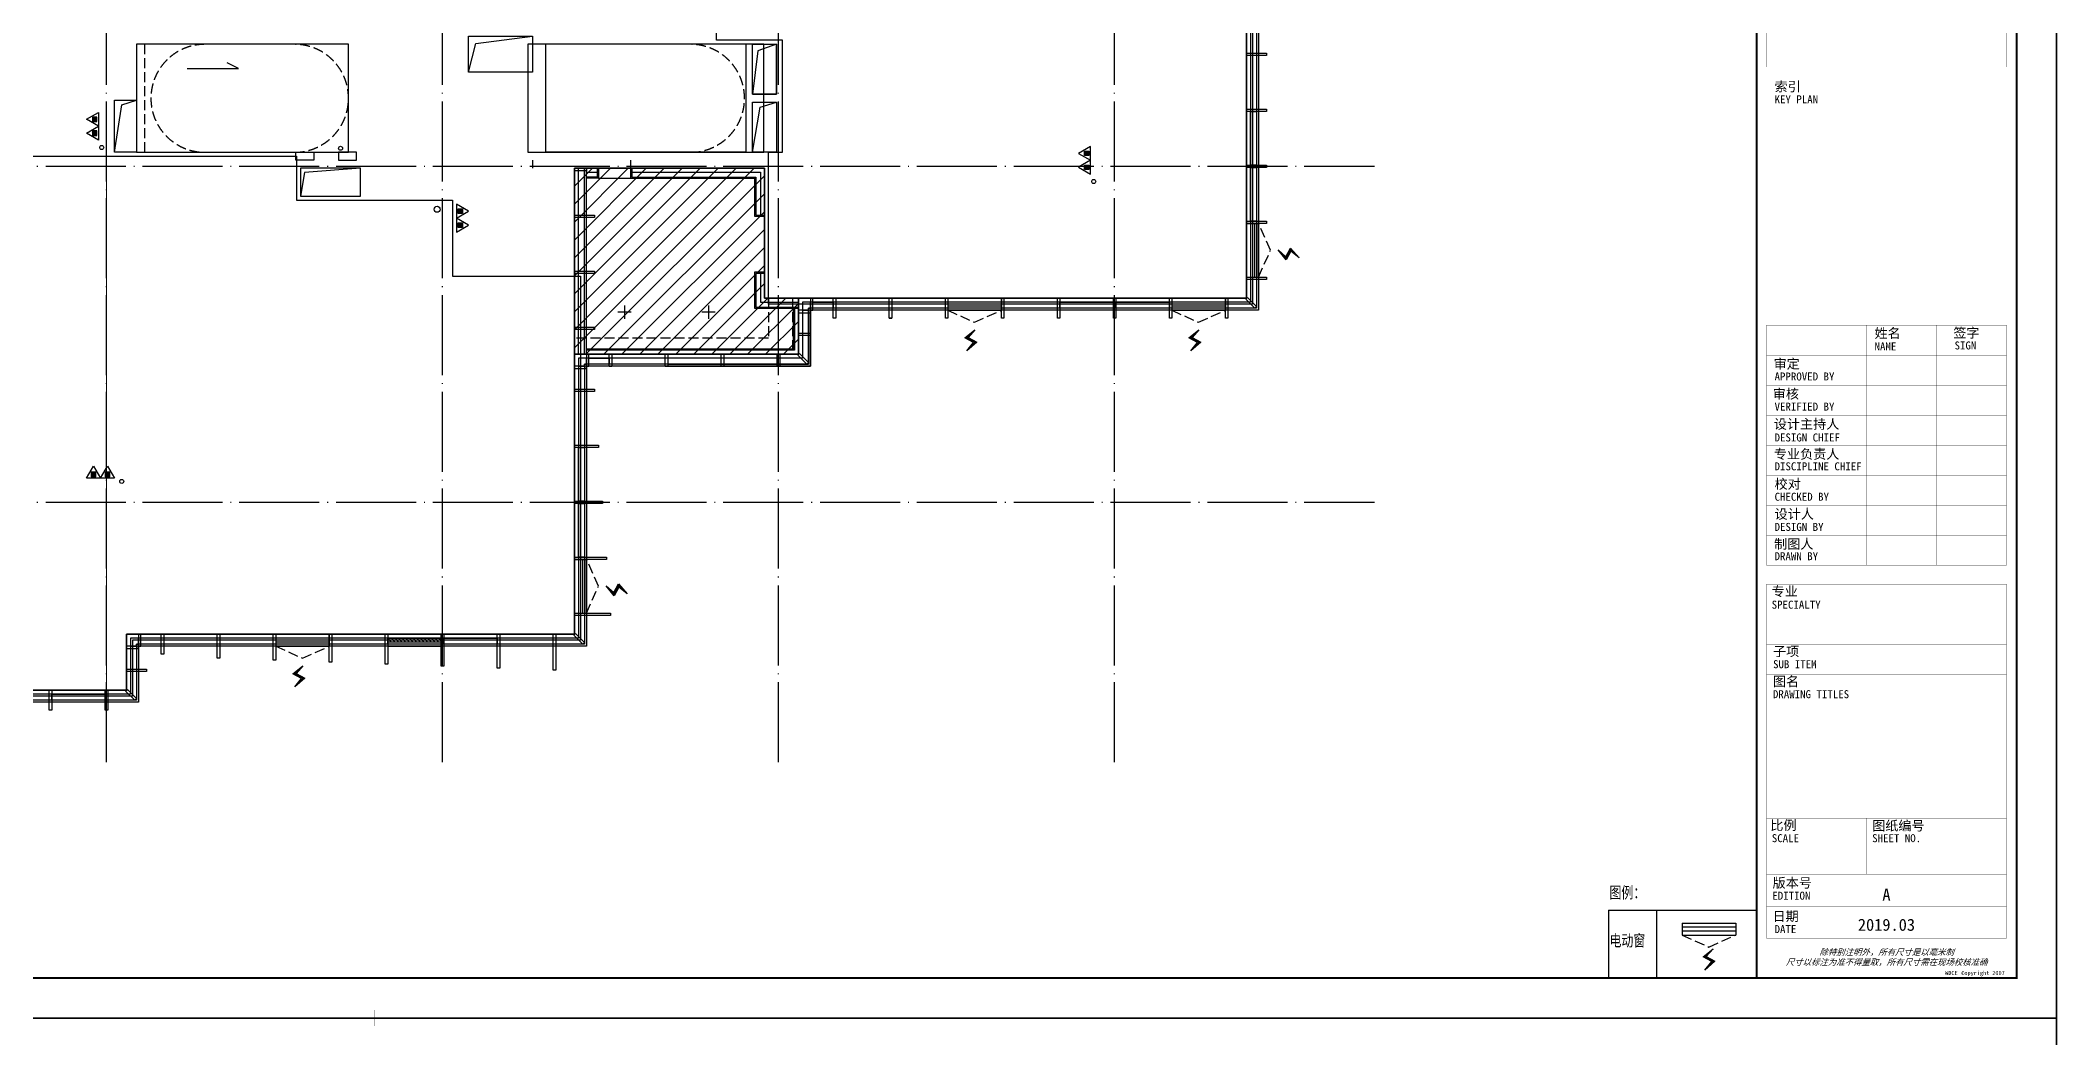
# Model space of a CAD drawing. Extents: x -292644 to 263613, y -713695 to 491457.
# Drawn here: x 15146 to 65553, y 164811 to 189750 of the extents above; entities that cross this region are included whole.
import ezdxf
from ezdxf.enums import TextEntityAlignment as Align
from ezdxf.xclip import XClip

# ---------------------------------------------------------------- set-up
doc = ezdxf.new("R2010")
doc.units = 0
doc.header["$LTSCALE"] = 1000
doc.header["$MEASUREMENT"] = 0
for name, pattern in [('10#楼幕墙$0$DASH', [0.35, 0.25, -0.1]), ('104-10 轴网$0$DOTE', [2.42, 2, -0.2, 0.02, -0.2]), ('X-104 8#10#平面_t3$0$109-34 轴网$0$L1$0$$AUDIT_BAD_LTYPE1', [0]), ('X-104 8#10#平面_t3$0$DASH', [0.35, 0.25, -0.1]), ('三跑梯-偶数F$0$DASH', [0.35, 0.25, -0.1]), ('梯段11、12$0$DASH', [0.35, 0.25, -0.1])]:
    doc.linetypes.add(name, pattern=pattern)
doc.layers.get('0').update_dxf_attribs({"linetype": 'CONTINUOUS'})
doc.layers.get('Defpoints').update_dxf_attribs({"linetype": 'CONTINUOUS'})
for name, color, linetype, plot in [('10#楼幕墙$0$04-不打印_辅助线', 165, 'CONTINUOUS', False), ('X-104 8#10#平面_t3$0$04-不打印_辅助线', 165, 'CONTINUOUS', False), ('三跑梯-偶数F$0$04-不打印_辅助线', 165, 'CONTINUOUS', False)]:
    doc.layers.add(name, color=color, linetype=linetype, plot=plot)
for name, color, linetype in [('10#楼幕墙$0$04-电动窗', 1, 'CONTINUOUS'), ('10#楼幕墙$0$A-C_玻璃幕墙', 140, 'CONTINUOUS'), ('10#楼幕墙$0$A-SUR_看线', 231, 'CONTINUOUS'), ('10#楼幕墙$0$A-TECH_结构', 21, 'CONTINUOUS'), ('104-10 轴网$0$A_AXIS-轴线', 36, '104-10 轴网$0$DOTE'), ('X-104 8#10#平面_t3$0$03-表格_185', 185, 'CONTINUOUS'), ('X-104 8#10#平面_t3$0$04-电动窗', 1, 'CONTINUOUS'), ('X-104 8#10#平面_t3$0$A-C_玻璃幕墙', 140, 'CONTINUOUS'), ('X-104 8#10#平面_t3$0$A-C_门', 150, 'CONTINUOUS'), ('X-104 8#10#平面_t3$0$A-E_栏杆', 232, 'CONTINUOUS'), ('X-104 8#10#平面_t3$0$A-E_楼梯', 171, 'CONTINUOUS'), ('X-104 8#10#平面_t3$0$A-O_分水线', 127, 'CONTINUOUS'), ('X-104 8#10#平面_t3$0$A-SUR_保温', 222, 'CONTINUOUS'), ('X-104 8#10#平面_t3$0$A-SUR_看线', 231, 'CONTINUOUS'), ('X-104 8#10#平面_t3$0$A-SUR_面层', 191, 'CONTINUOUS'), ('X-104 8#10#平面_t3$0$A-TECH_结构', 21, 'CONTINUOUS'), ('X-104 8#10#平面_t3$0$A_STR-砌块墙', 121, 'CONTINUOUS'), ('X-104 8#10#平面_t3$0$D_铝板', 181, 'CONTINUOUS'), ('X-104 8#10#平面_t3$0$EH_石材', 116, 'CONTINUOUS'), ('X-104 8#10#平面_t3$0$水-消火栓', 41, 'CONTINUOUS'), ('梯段11、12$0$A-E_楼梯', 171, 'CONTINUOUS')]:
    doc.layers.add(name, color=color, linetype=linetype)
doc.layers.add('X-104 8#10#平面_t3$0$000套内', color=226, linetype='CONTINUOUS', lineweight=30, plot=False)
doc.layers.get('X-104 8#10#平面_t3$0$A-O_分水线').off()
doc.styles.add('X-104 8#10#平面_t3$0$Standard', font='STXIHEI.TTF', dxfattribs={"width": 0.75})
doc.styles.add('图签信息$0$华文细黑', font='STXIHEI.TTF', dxfattribs={"height": 10})

# ---------------------------------------------------------------- blocks, each defined once
blk = doc.blocks.new('图框-A1')
for points, const_width in [([(0, 0), (841, 0), (841, 594), (0, 594)], 0.05), ([(766, 584), (25, 584), (25, 10), (766, 10)], 0.5)]:
    blk.add_lwpolyline(points, close=True, dxfattribs=dict(const_width=const_width))
at = {"const_width": 0.05}
for points in [[(420.5, 594), (420.5, 592)], [(420.5, 0), (420.5, 2)]]:
    blk.add_lwpolyline(points, dxfattribs=at)
blk = doc.blocks.new('104-8910 结构')
at = {"layer": 'Defpoints'}
blk.add_lwpolyline([(-19000, -118200), (61000, -118200), (61000, 41800), (-19000, 41800)], close=True, dxfattribs=at)
blk = doc.blocks.new('图签信息$0$WDCE Copyright200X')
at = {"const_width": 0.016}
blk.add_lwpolyline([(-10.6, 1.26, 1), (-11.4, 1.26, 1)], format="xyb", close=True, dxfattribs=at)
at = {"style": '图签信息$0$华文细黑'}
for s, p in [('WDCE ', (-11.46, 0.5)), ('     Copyright ', (-3.51, 0.5))]:
    blk.add_text(s, height=1, dxfattribs=at).set_placement(p, align=Align.BOTTOM_RIGHT)
blk.add_text('c', height=0.6, dxfattribs=at).set_placement((-11.04, 1.35), align=Align.MIDDLE_CENTER)
blk.add_attdef('200X', text='', height=1, dxfattribs=at).set_placement((-0.45, 0.5), align=Align.BOTTOM_RIGHT)
blk = doc.blocks.new('图签信息')
at = {"const_width": 0.5}
blk.add_lwpolyline([(-65, 0), (0, 0), (0, 500.5), (-65, 500.5)], close=True, dxfattribs=at)
at = {"const_width": 0.05}
for points in [[(-62.5, 404.92), (-62.5, 227.83)], [(-62.5, 227.83), (-2.5, 227.83), (-2.5, 404.92)], [(-62.5, 227.83), (-2.5, 227.83)], [(-62.5, 217.74), (-2.5, 217.74)], [(-62.5, 103.26), (-2.5, 103.26), (-2.5, 163.26), (-62.5, 163.26), (-62.5, 103.26)], [(-37.5, 163.26), (-37.5, 103.26)], [(-20, 163.26), (-20, 103.26)], [(-62.5, 155.76), (-2.5, 155.76)], [(-62.5, 148.26), (-2.5, 148.26)], [(-62.5, 140.76), (-2.5, 140.76)], [(-62.5, 133.26), (-2.5, 133.26)], [(-62.5, 125.76), (-2.5, 125.76)], [(-62.5, 118.26), (-2.5, 118.26)], [(-62.5, 110.76), (-2.5, 110.76)], [(-62.5, 98.5), (-2.5, 98.5), (-2.5, 10), (-62.5, 10), (-62.5, 98.5)], [(-62.5, 83.5), (-2.5, 83.5)], [(-62.5, 76), (-2.5, 76)], [(-62.5, 40), (-2.5, 40)], [(-37.5, 40), (-37.5, 26)], [(-62.5, 26), (-2.5, 26)], [(-62.5, 18), (-2.5, 18)]]:
    blk.add_lwpolyline(points, dxfattribs=at)
blk.add_blockref('图签信息$0$WDCE Copyright200X', (-2.5, 0)).add_auto_attribs({'200X': '2007'})
at = {"style": '图签信息$0$华文细黑'}
for s, height, p in [('索引', 2.4, (-60.5, 224.14)), ('KEY PLAN', 2, (-60.5, 220.74)), ('姓名', 2.4, (-35.5, 162.47)), ('签字', 2.4, (-15.81, 162.57)), ('NAME', 2, (-35.5, 158.96)), ('SIGN', 2, (-15.5, 159.2)), ('审定', 2.4, (-60.73, 154.81)), ('APPROVED BY', 2, (-60.5, 151.44)), ('审核', 2.4, (-60.95, 147.29)), ('VERIFIED BY', 2, (-60.5, 143.91)), ('设计主持人', 2.4, (-60.68, 139.76)), ('DESIGN CHIEF', 2, (-60.5, 136.19)), ('专业负责人', 2.4, (-60.67, 132.26)), ('DISCIPLINE CHIEF', 2, (-60.5, 128.98)), ('校对', 2.4, (-60.5, 124.76)), ('CHECKED BY', 2, (-60.5, 121.37)), ('设计人', 2.4, (-60.5, 117.26)), ('DESIGN BY', 2, (-60.5, 113.83)), ('制图人', 2.4, (-60.61, 109.76)), ('DRAWN BY', 2, (-60.5, 106.5)), ('专业', 2.4, (-61.23, 97.93)), ('SPECIALTY', 2, (-61.23, 94.38)), ('子项', 2.4, (-60.88, 82.92)), ('SUB ITEM', 2, (-60.88, 79.5)), ('图名', 2.4, (-60.91, 75.41)), ('DRAWING TITLES', 2, (-60.91, 72)), ('比例', 2.4, (-61.56, 39.42)), ('SCALE', 2, (-61.19, 36)), ('SHEET NO.', 2, (-36.1, 36)), ('图纸编号', 2.4, (-36.1, 39.32)), ('版本号', 2.4, (-61, 25.03)), ('EDITION', 2, (-61.06, 21.61)), ('日期', 2.4, (-61, 16.68)), ('DATE', 2, (-60.5, 13.26))]:
    blk.add_text(s, height=height, dxfattribs=at).set_placement(p, align=Align.TOP_LEFT)
at = {"color": 4, "style": '图签信息$0$华文细黑'}
for s, p in [('A', (-32.53, 19.4)), ('2019.03', (-32.53, 11.84))]:
    blk.add_text(s, height=3, dxfattribs=at).set_placement(p, align=Align.CENTER)
at = {"style": '图签信息$0$华文细黑', "oblique": 20}
for s, p in [('除特别注明外，所有尺寸是以毫米制', (-32.5, 6.5)), ('尺寸以标注为准不得量取，所有尺寸需在现场校核准确', (-32.5, 4))]:
    blk.add_text(s, height=1.5, dxfattribs=at).set_placement(p, align=Align.MIDDLE_CENTER)
blk = doc.blocks.new('图签-A1')
at = {"color": 2}
blk.add_blockref('图签信息', (0, 0), dxfattribs=at)
blk = doc.blocks.new('104-10 轴网')
at = {"layer": '104-10 轴网$0$A_AXIS-轴线', "linetype": '104-10 轴网$0$DOTE'}
for p, q in [((16800, -6500), (16800, 40100)), ((25200, -6500), (25200, 40100)), ((33600, -6500), (33600, 40100)), ((42000, -6500), (42000, 40100)), ((-6500, 8400), (48500, 8400)), ((-6500, 0), (48500, 0))]:
    blk.add_line(p, q, dxfattribs=at)
at = {"layer": 'Defpoints'}
blk.add_lwpolyline([(-16050, 45500), (58050, 45500), (58050, -11900), (-16050, -11900)], close=True, dxfattribs=at)
blk = doc.blocks.new('三跑梯-偶数F')
at = {"color": 8, "linetype": '三跑梯-偶数F$0$DASH'}
for centre, start, end in [((1350, 3950), 0, 180), ((1350, 1710), 180, 0)]:
    blk.add_arc(centre, 1350, start, end, dxfattribs=at)
at = {"layer": '三跑梯-偶数F$0$04-不打印_辅助线', "linetype": '三跑梯-偶数F$0$DASH'}
blk.add_line((0, 200), (2700, 200), dxfattribs=at)
at = {"layer": '三跑梯-偶数F$0$04-不打印_辅助线'}
blk.add_lwpolyline([(2700, 5300), (0, 5300), (0, 0), (2700, 0)], close=True, dxfattribs=at)
blk.add_lwpolyline([(605, 1265), (605, 2550), (459, 2270)], dxfattribs=at)
blk = doc.blocks.new('X-104 8#10#平面_t3$0$uyrii7ur')
at = {"layer": 'X-104 8#10#平面_t3$0$A-TECH_结构', "linetype": 'X-104 8#10#平面_t3$0$109-34 轴网$0$L1$0$$AUDIT_BAD_LTYPE1'}
for points in [[(25250, 20800), (25850, 20800), (25850, 19100), (25250, 19100)], [(30800, 19100), (31950, 19100), (31950, 20800), (30800, 20800)], [(31250, 18400), (31950, 18400), (31950, 18900), (31250, 18900)], [(27450, 10750), (25850, 10750), (25850, 11650), (27450, 11650)], [(33550, 10200), (32950, 10200), (32950, 11450), (33550, 11450)], [(33550, 8750), (32950, 8750), (32950, 10000), (33550, 10000)], [(21650, 7650), (23150, 7650), (23150, 8350), (21650, 8350)]]:
    blk.add_lwpolyline(points, close=True, dxfattribs=at)
for points in [[(25850, 20800), (25335, 20603), (25250, 19100)], [(25850, 10750), (26037, 11474), (27450, 11650)], [(33550, 10200), (33550, 11450), (33079, 11291), (32950, 10200), (33550, 10200)], [(23150, 8350), (21746, 8244), (21650, 7650)]]:
    blk.add_lwpolyline(points, dxfattribs=at)
at = {"layer": 'X-104 8#10#平面_t3$0$A-TECH_结构'}
for points in [[(30800, 19100), (30995, 20538), (31950, 20800)], [(31950, 18900), (31381, 18817), (31250, 18400)]]:
    blk.add_lwpolyline(points, dxfattribs=at)
for points in [[(17550, 10050), (17550, 8750), (17000, 8750), (17181, 9940)], [(17550, 8750), (17000, 8750), (17000, 10050), (17550, 10050)], [(33550, 10000), (33550, 8750), (32950, 8750), (33138, 9881)]]:
    blk.add_lwpolyline(points, close=True, dxfattribs=at)
blk = doc.blocks.new('X-104 8#10#平面_t3$0$rhyseuyi')
at = {"layer": 'X-104 8#10#平面_t3$0$04-不打印_辅助线', "linetype": 'X-104 8#10#平面_t3$0$109-34 轴网$0$L1$0$$AUDIT_BAD_LTYPE1'}
h = blk.add_hatch(dxfattribs=at)
h.set_pattern_fill('ANSI31', color=256, scale=200)
h.set_pattern_definition([(45, (0, -3e-11), (-224.5064, 224.5064), [])])
h.paths.add_polyline_path([(34100, 181900), (34100, 183300), (33250, 183300), (33250, 186550), (28500, 186550), (28500, 181900)])
blk.add_lwpolyline([(34100, 181900), (34100, 183300), (33250, 183300), (33250, 186550), (28500, 186550), (28500, 181900), (34100, 181900)], dxfattribs=at)
at = {"layer": 'X-104 8#10#平面_t3$0$A-TECH_结构', "linetype": 'X-104 8#10#平面_t3$0$109-34 轴网$0$L1$0$$AUDIT_BAD_LTYPE1'}
blk.add_lwpolyline([(14900, 195500), (-500, 195500), (-500, 173500), (17300, 173500), (17300, 174900), (28500, 174900), (28500, 181600), (28500, 181600), (28500, 186550), (33250, 186550), (33250, 183500), (33250, 183500), (33250, 183300), (45300, 183300), (45300, 201100), (43900, 201100), (43900, 212300), (21900, 212300), (21900, 199700), (14900, 199700)], close=True, dxfattribs=at)
blk.add_lwpolyline([(28500, 181900), (34100, 181900), (34100, 183300)], dxfattribs=at)
blk = doc.blocks.new('10#楼幕墙$0$ii')
blk.add_lwpolyline([(-1340, 0), (0, 0), (0, -150), (-1340, -150)], close=True)
blk = doc.blocks.new('10#楼幕墙$0$$TCHSYS$WIN2D')
for p, q in [((-0.5, 0.5), (0.5, 0.5)), ((-0.5, 0.5), (-0.5, -0.5)), ((0.5, 0.5), (0.5, -0.5)), ((0.5, 0.167), (-0.5, 0.167)), ((0.5, -0.167), (-0.5, -0.167)), ((-0.5, -0.5), (0.5, -0.5))]:
    blk.add_line(p, q)
blk = doc.blocks.new('10#楼幕墙$0$开启扇')
at = {"layer": '10#楼幕墙$0$04-电动窗'}
h = blk.add_hatch(color=1, dxfattribs=at)
h.dxf.hatch_style = 1
h.paths.add_polyline_path([(681, 540), (510, 729), (726, 846), (478, 1066), (647, 856), (430, 739)])
at = {"linetype": '10#楼幕墙$0$DASH'}
blk.add_lwpolyline([(0, 50), (670, 350), (1340, 50)], dxfattribs=at)
at = {"layer": '10#楼幕墙$0$04-电动窗', "color": 1}
blk.add_lwpolyline([(681, 540), (510, 729), (726, 846), (478, 1066), (647, 856), (430, 739), (681, 540)], close=True, dxfattribs=at)
at = {"xscale": -1340, "yscale": 300, "zscale": 1340, "rotation": 180}
blk.add_blockref('10#楼幕墙$0$$TCHSYS$WIN2D', (670, -100), dxfattribs=at)
blk = doc.blocks.new('10#楼幕墙$0$$WINLIB2D$00000039')
at = {"color": 0}
for points in [[(-0.5, 0.5), (-0.5, -0.5)], [(0.5, 0.5), (-0.5, 0.5)], [(0.5, -0.5), (0.5, 0.5)], [(-0.5, 0.167), (0.5, 0.167)], [(-0.452, -0.167), (-0.5, 0.084)], [(-0.384, -0.167), (-0.448, 0.167)], [(-0.316, -0.167), (-0.38, 0.167)], [(-0.248, -0.167), (-0.312, 0.167)], [(-0.18, -0.167), (-0.244, 0.167)], [(-0.112, -0.167), (-0.176, 0.167)], [(-0.044, -0.167), (-0.108, 0.167)], [(0.024, -0.167), (-0.04, 0.167)], [(0.092, -0.167), (0.028, 0.167)], [(0.16, -0.167), (0.096, 0.167)], [(0.228, -0.167), (0.164, 0.167)], [(0.296, -0.167), (0.232, 0.167)], [(0.364, -0.167), (0.3, 0.167)], [(0.432, -0.167), (0.368, 0.167)], [(0.5, -0.167), (0.436, 0.167)], [(-0.5, -0.167), (0.5, -0.167)], [(0.5, -0.5), (-0.5, -0.5)]]:
    blk.add_lwpolyline(points, dxfattribs=at)
blk = doc.blocks.new('10#楼幕墙$0$A$C13E80662')
for points in [[(150, 150), (150, 200), (0, 200), (0, 0), (150, 0)], [(150, 0), (200, 0), (200, 150), (150, 150)]]:
    blk.add_lwpolyline(points)
blk = doc.blocks.new('*U3405')
blk.add_lwpolyline([(510, 0), (0, 0), (0, 150), (510, 150)], close=True)
blk = doc.blocks.new('10#楼幕墙')
at = {"layer": '10#楼幕墙$0$04-不打印_辅助线'}
for points in [[(-18550, 165300), (65550, 165300), (65550, 224700), (-18550, 224700)], [(-18550, 105900), (65550, 105900), (65550, 165300), (-18550, 165300)]]:
    blk.add_lwpolyline(points, close=True, dxfattribs=at)
at = {"layer": '10#楼幕墙$0$A-C_玻璃幕墙'}
for p, q in [((28500, 181900), (28500, 186550)), ((28600, 181900), (28600, 186550)), ((28750, 181900), (28750, 186550)), ((28800, 181900), (28800, 186550))]:
    blk.add_line(p, q, dxfattribs=at)
for points in [[(34400, 183000), (34400, 181600), (28800, 181600), (28800, 174600), (17600, 174600), (17600, 173200), (-800, 173200), (-800, 195800), (14600, 195800), (14600, 200000), (21600, 200000), (21600, 212600), (44200, 212600), (44200, 201400), (45600, 201400), (45600, 183000)], [(34350, 183050), (34350, 181650), (28750, 181650), (28750, 174650), (17550, 174650), (17550, 173250), (-750, 173250), (-750, 195750), (14650, 195750), (14650, 199950), (21650, 199950), (21650, 212550), (44150, 212550), (44150, 201350), (45550, 201350), (45550, 183050)], [(34200, 183200), (34200, 181800), (28600, 181800), (28600, 174800), (17400, 174800), (17400, 173400), (-600, 173400), (-600, 195600), (14800, 195600), (14800, 199800), (21800, 199800), (21800, 212400), (44000, 212400), (44000, 201200), (45400, 201200), (45400, 183200)], [(45800, 189430), (45800, 189370), (45300, 189370), (45300, 189430)], [(45800, 188030), (45800, 187970), (45300, 187970), (45300, 188030)], [(28500, 186550), (28800, 186550), (28800, 186490), (28500, 186490)], [(45800, 186630), (45800, 186570), (45300, 186570), (45300, 186630)], [(29000, 185380), (29000, 185320), (28500, 185320), (28500, 185380)], [(45800, 185230), (45800, 185170), (45300, 185170), (45300, 185230)], [(29000, 183980), (29000, 183920), (28500, 183920), (28500, 183980)], [(45800, 183830), (45800, 183770), (45300, 183770), (45300, 183830)], [(45800, 183830), (45800, 183770), (45300, 183770), (45300, 183830)], [(34400, 182940), (34400, 183000), (34100, 183000), (34100, 182940)], [(34400, 183000), (34460, 183000), (34460, 183300), (34400, 183300)], [(34970, 183300), (35030, 183300), (35030, 182800), (34970, 182800)], [(36370, 183300), (36430, 183300), (36430, 182800), (36370, 182800)], [(37770, 183300), (37830, 183300), (37830, 182800), (37770, 182800)], [(39170, 183300), (39230, 183300), (39230, 182800), (39170, 182800)], [(40570, 183300), (40630, 183300), (40630, 182800), (40570, 182800)], [(41970, 183300), (42030, 183300), (42030, 182800), (41970, 182800)], [(43370, 183300), (43430, 183300), (43430, 182800), (43370, 182800)], [(44770, 183300), (44830, 183300), (44830, 182800), (44770, 182800)], [(45279, 183279), (45321, 183321), (45550, 183092), (45508, 183050)], [(29000, 182580), (29000, 182520), (28500, 182520), (28500, 182580)], [(34400, 182430), (34400, 182370), (34100, 182370), (34100, 182430)], [(28800, 181540), (28800, 181600), (28500, 181600), (28500, 181540)], [(28800, 181600), (28860, 181600), (28860, 181900), (28800, 181900)], [(29430, 181600), (29370, 181600), (29370, 181900), (29430, 181900)], [(30830, 181600), (30770, 181600), (30770, 181900), (30830, 181900)], [(32230, 181600), (32170, 181600), (32170, 181900), (32230, 181900)], [(33630, 181600), (33570, 181600), (33570, 181900), (33630, 181900)], [(34079, 181879), (34121, 181921), (34350, 181692), (34308, 181650)], [(29000, 181030), (29000, 180970), (28500, 180970), (28500, 181030)], [(29100, 179630), (29100, 179570), (28500, 179570), (28500, 179630)], [(29200, 178230), (29200, 178170), (28500, 178170), (28500, 178230)], [(29300, 176830), (29300, 176770), (28500, 176770), (28500, 176830)], [(29400, 175430), (29400, 175370), (28500, 175370), (28500, 175430)], [(28479, 174879), (28521, 174921), (28750, 174692), (28708, 174650)], [(17600, 174540), (17600, 174600), (17300, 174600), (17300, 174540)], [(17600, 174600), (17660, 174600), (17660, 174900), (17600, 174900)], [(18230, 174400), (18170, 174400), (18170, 174900), (18230, 174900)], [(19630, 174300), (19570, 174300), (19570, 174900), (19630, 174900)], [(21030, 174250), (20970, 174250), (20970, 174900), (21030, 174900)], [(22430, 174200), (22370, 174200), (22370, 174900), (22430, 174900)], [(23830, 174150), (23770, 174150), (23770, 174900), (23830, 174900)], [(25230, 174100), (25170, 174100), (25170, 174900), (25230, 174900)], [(26630, 174050), (26570, 174050), (26570, 174900), (26630, 174900)], [(28030, 174000), (27970, 174000), (27970, 174900), (28030, 174900)], [(17800, 174030), (17800, 173970), (17300, 173970), (17300, 174030)], [(15430, 173000), (15370, 173000), (15370, 173500), (15430, 173500)], [(16830, 173000), (16770, 173000), (16770, 173500), (16830, 173500)], [(17279, 173479), (17321, 173521), (17550, 173292), (17508, 173250)]]:
    blk.add_lwpolyline(points, close=True, dxfattribs=at)
at = {"layer": '10#楼幕墙$0$A-SUR_看线'}
for p, q in [((36370, 182800), (36430, 182800)), ((29370, 181600), (29430, 181600)), ((30770, 181600), (30830, 181600))]:
    blk.add_line(p, q, dxfattribs=at)
at = {"layer": '10#楼幕墙$0$A-TECH_结构'}
blk.add_lwpolyline([(34100, 183300), (34100, 181900), (28500, 181900), (28500, 174900), (17300, 174900), (17300, 173500), (-500, 173500), (-500, 195500), (14900, 195500), (14900, 199700), (21900, 199700), (21900, 212300), (43900, 212300), (43900, 201100), (45300, 201100), (45300, 183300)], close=True, dxfattribs=at)
at = {"layer": '10#楼幕墙$0$A-C_玻璃幕墙'}
for name, p, rotation in [('10#楼幕墙$0$ii', (45550, 186630), 270), ('10#楼幕墙$0$ii', (45550, 185230), 270), ('10#楼幕墙$0$A$C13E80662', (34200, 183200), 270), ('*U3405', (34970, 183200), 180), ('10#楼幕墙$0$ii', (40630, 183050), 180), ('10#楼幕墙$0$ii', (42030, 183050), 180), ('10#楼幕墙$0$A$C13E80662', (28600, 181800), 270), ('*U3405', (29370, 181800), 180), ('10#楼幕墙$0$ii', (28750, 178230), 270), ('10#楼幕墙$0$ii', (28750, 176830), 270), ('10#楼幕墙$0$A$C13E80662', (17400, 174800), 270), ('10#楼幕墙$0$ii', (23830, 174650), 180), ('10#楼幕墙$0$ii', (25230, 174650), 180), ('10#楼幕墙$0$ii', (15430, 173250), 180)]:
    blk.add_blockref(name, p, dxfattribs=dict(at, rotation=rotation))
at = {"layer": '10#楼幕墙$0$A-C_玻璃幕墙', "xscale": -1}
for p, rotation in [((45550, 183830), 270), ((37830, 183050), 180), ((43430, 183050), 180), ((28750, 175430), 270), ((21030, 174650), 180)]:
    blk.add_blockref('10#楼幕墙$0$开启扇', p, dxfattribs=dict(at, rotation=rotation))
at = {"layer": 'Defpoints', "color": 2, "xscale": 1340, "yscale": 300, "zscale": -1340, "rotation": 180}
blk.add_blockref('10#楼幕墙$0$$WINLIB2D$00000039', (24500, 174750), dxfattribs=at)
blk = doc.blocks.new('梯段11、12')
at = {"color": 171}
for p, q in [((93799, -18770), (93799, -18770)), ((93699, -26380), (93799, -26380)), ((93799, -26380), (93799, -27207)), ((93859, -26380), (95099, -26380)), ((93859, -26660), (95099, -26660)), ((95099, -26380), (95099, -27958)), ((93799, -27207), (94385, -27545)), ((93859, -26940), (95099, -26940)), ((93799, -27322), (94358, -27645)), ((93859, -27220), (95099, -27220)), ((94307, -27500), (95099, -27500)), ((94385, -27545), (94339, -27717)), ((94339, -27717), (94545, -27545)), ((94545, -27545), (94496, -27725)), ((94523, -27625), (95099, -27958)), ((94496, -27725), (95099, -28073)), ((94792, -27780), (95099, -27780)), ((95099, -28073), (95099, -28620)), ((93859, -28640), (95099, -28640))]:
    blk.add_line(p, q, dxfattribs=at)
at = {"color": 8, "linetype": '梯段11、12$0$DASH'}
for centre, start, end in [((93749, 51360), 180, 0), ((93749, 43620), 0, 180), ((93749, 41360), 180, 0), ((93749, 33620), 0, 180), ((103749, 33620), 0, 180), ((93749, 31380), 180, 0), ((93749, 23620), 0, 180), ((93749, 21380), 180, 0), ((93749, 13620), 0, 180), ((93749, 11380), 180, 0), ((93749, 3620), 0, 180), ((93749, 1360), 180, 0), ((93749, -6380), 0, 180), ((93749, -8620), 180, 0), ((93749, -16380), 0, 180), ((93749, -18620), 180, 0), ((93749, -26380), 0, 180), ((93749, -28640), 180, 0), ((42332, -46250), 0, 180), ((93749, -46560), 0, 180), ((42332, -48770), 180, 0), ((93749, -48640), 180, 0)]:
    blk.add_arc(centre, 1350, start, end, dxfattribs=at)
at = {"layer": 'Defpoints'}
for points in [[(88899, 56850), (98899, 56850), (98899, 46850), (88899, 46850)], [(95100, 55450), (92400, 55450), (92400, 49550), (95100, 49550)], [(92399, 50000), (92399, 55000), (95099, 55000), (95099, 50000)], [(88899, 46850), (98899, 46850), (98899, 36850), (88899, 36850)], [(95099, 45450), (92399, 45450), (92399, 39550), (95099, 39550)], [(92399, 40000), (92399, 45000), (95099, 45000), (95099, 40000)], [(88899, 36850), (98899, 36850), (98899, 26850), (88899, 26850)], [(98899, 36850), (108899, 36850), (108899, 26850), (98899, 26850)], [(95099, 35450), (92399, 35450), (92399, 29550), (95099, 29550)], [(105099, 35450), (102399, 35450), (102399, 29550), (105099, 29550)], [(92399, 30000), (92399, 35000), (95099, 35000), (95099, 30000)], [(102399, 30000), (102399, 35000), (105099, 35000), (105099, 30000)], [(88899, 26850), (98899, 26850), (98899, 16850), (88899, 16850)], [(95099, 25450), (92399, 25450), (92399, 19550), (95099, 19550)], [(92399, 20000), (92399, 25000), (95099, 25000), (95099, 20000)], [(88899, 16850), (98899, 16850), (98899, 6850), (88899, 6850)], [(95099, 15450), (92399, 15450), (92399, 9550), (95099, 9550)], [(92399, 10000), (92399, 15000), (95099, 15000), (95099, 10000)], [(88899, 6850), (98899, 6850), (98899, -3150), (88899, -3150)], [(95099, 5450), (92399, 5450), (92399, -450), (95099, -450)], [(92399, 0), (92399, 5000), (95099, 5000), (95099, 0)], [(88899, -3150), (98899, -3150), (98899, -13150), (88899, -13150)], [(95099, -4550), (92399, -4550), (92399, -10450), (95099, -10450)], [(92399, -10000), (92399, -5000), (95099, -5000), (95099, -10000)], [(88899, -13150), (98899, -13150), (98899, -23150), (88899, -23150)], [(95099, -14550), (92399, -14550), (92399, -20450), (95099, -20450)], [(92399, -20000), (92399, -15000), (95099, -15000), (95099, -20000)], [(88899, -23150), (98899, -23150), (98899, -33150), (88899, -33150)], [(95099, -24550), (92399, -24550), (92399, -30450), (95099, -30450)], [(92399, -30000), (92399, -25000), (95099, -25000), (95099, -30000)], [(37482, -43150), (47482, -43150), (47482, -53150), (37482, -53150)], [(88899, -43150), (98899, -43150), (98899, -53150), (88899, -53150)], [(43682, -44850), (40982, -44850), (40982, -50150), (43682, -50150)], [(95099, -44550), (92399, -44550), (92399, -50450), (95099, -50450)], [(92399, -50000), (92399, -45000), (95099, -45000), (95099, -50000)], [(37482, -53150), (47482, -53150), (47482, -63150), (37482, -63150)], [(88899, -53150), (98899, -53150), (98899, -63150), (88899, -63150)], [(98899, -53150), (108899, -53150), (108899, -63150), (98899, -63150)], [(43682, -54850), (40982, -54850), (40982, -60150), (43682, -60150)], [(95099, -54550), (92399, -54550), (92399, -60450), (95099, -60450)], [(105099, -54550), (102399, -54550), (102399, -60450), (105099, -60450)], [(92399, -60000), (92399, -55000), (95099, -55000), (95099, -60000)], [(102399, -60000), (102399, -55000), (105099, -55000), (105099, -60000)], [(98899, -63150), (108899, -63150), (108899, -73150), (98899, -73150)], [(105099, -64550), (102399, -64550), (102399, -70450), (105099, -70450)], [(102399, -70000), (102399, -65000), (105099, -65000), (105099, -70000)], [(98899, -73150), (108899, -73150), (108899, -83150), (98899, -83150)], [(105099, -74550), (102399, -74550), (102399, -80450), (105099, -80450)], [(102399, -80000), (102399, -75000), (105099, -75000), (105099, -80000)]]:
    blk.add_lwpolyline(points, close=True, dxfattribs=at)
for points in [[(93004, 40935), (93004, 42220), (92858, 41940)], [(93004, 30935), (93004, 32220), (92858, 31940)], [(94479, 24332), (94479, 23080), (94645, 23360)], [(94479, 14332), (94479, 13080), (94645, 13360)], [(93004, 935), (93004, 2220), (92858, 1940)], [(93004, -9065), (93004, -7780), (92858, -8060)], [(94479, -15668), (94479, -16920), (94645, -16640)], [(94477, -25818), (94477, -27070), (94643, -26790)]]:
    blk.add_lwpolyline(points, dxfattribs=at)
at = {"layer": '梯段11、12$0$A-E_楼梯'}
for p, q in [((94245, -27600), (93859, -27600)), ((94696, -27860), (93859, -27860)), ((95099, -28120), (93859, -28120)), ((93699, -28640), (93799, -28640)), ((95099, -28380), (93859, -28380)), ((95099, -28640), (93859, -28640)), ((37482, -63150), (47482, -43150))]:
    blk.add_line(p, q, dxfattribs=at)
blk = doc.blocks.new('X-104 8#10#平面_t3$0$$TWTSYS$00000546')
h = blk.add_hatch()
h.set_pattern_fill('ANSI31', color=256, scale=200, style=0)
h.set_pattern_definition([(45, (-38543.802, -6670.83), (-17.67767, 17.67767), [])])
h.paths.add_polyline_path([(-65, 174), (65, 174), (65, 44), (-65, 44)])
for points in [[(0, 344), (-198, 0), (198, 0)], [(-65, 174), (65, 174), (65, 44), (-65, 44)]]:
    blk.add_lwpolyline(points, close=True)
blk = doc.blocks.new('X-104 8#10#平面_t3$0$A$C46662BA1')
at = {"layer": 'X-104 8#10#平面_t3$0$水-消火栓'}
for centre, radius in [((16680, 187070), 50), ((22650, 187050), 50), ((41480, 186220), 50), ((25066, 185526), 75), ((17180, 178720), 50)]:
    blk.add_circle(centre, radius, dxfattribs=at)
at = {"layer": 'X-104 8#10#平面_t3$0$水-消火栓', "yscale": 0.88, "zscale": 0.88}
for p, xscale, rotation in [((16600, 187775), -0.88, 90), ((16600, 187426), -0.88, 90), ((41400, 186924), 0.88, 90), ((41400, 186575), 0.88, 90), ((25550, 185475), 0.88, 270), ((25550, 185125), 0.88, 270)]:
    blk.add_blockref('X-104 8#10#平面_t3$0$$TWTSYS$00000546', p, dxfattribs=dict(at, xscale=xscale, rotation=rotation))
at = {"layer": 'X-104 8#10#平面_t3$0$水-消火栓', "xscale": -0.88, "yscale": 0.88, "zscale": 0.88}
for p in [(16475, 178800), (16825, 178800)]:
    blk.add_blockref('X-104 8#10#平面_t3$0$$TWTSYS$00000546', p, dxfattribs=at)
blk = doc.blocks.new('X-104 8#10#平面_t3$0$jtkjuyriuy')
h = blk.add_hatch()
h.set_pattern_fill('ANSI31', color=8, scale=30, angle=45)
h.set_pattern_definition([(90, (0, 0), (-47.625, 1e-14), [])])
h.paths.add_polyline_path([(-138, 138), (138, 138), (138, -138), (-138, -138)])
for points in [[(-168, 168), (168, 168), (168, -168), (-168, -168)], [(-138, 138), (138, 138), (138, -138), (-138, -138)]]:
    blk.add_lwpolyline(points, close=True)
at = {"layer": 'X-104 8#10#平面_t3$0$04-不打印_辅助线'}
for p, q in [((-168, 0), (168, 0)), ((0, 168), (0, -168))]:
    blk.add_line(p, q, dxfattribs=at)
blk = doc.blocks.new('X-104 8#10#平面_t3$0$$TCHSYS$WIN2D')
for p, q in [((-0.5, 0.5), (0.5, 0.5)), ((-0.5, 0.5), (-0.5, -0.5)), ((0.5, 0.5), (0.5, -0.5)), ((0.5, 0.167), (-0.5, 0.167)), ((0.5, -0.167), (-0.5, -0.167)), ((-0.5, -0.5), (0.5, -0.5))]:
    blk.add_line(p, q)
blk = doc.blocks.new('X-104 8#10#平面_t3$0$开启扇')
at = {"layer": 'X-104 8#10#平面_t3$0$04-电动窗'}
h = blk.add_hatch(color=1, dxfattribs=at)
h.dxf.hatch_style = 1
h.paths.add_polyline_path([(771, 399), (600, 588), (817, 705), (569, 925), (738, 715), (521, 598)])
at = {"linetype": 'X-104 8#10#平面_t3$0$DASH'}
blk.add_lwpolyline([(0, 50), (670, 350), (1340, 50)], dxfattribs=at)
at = {"layer": 'X-104 8#10#平面_t3$0$04-电动窗', "color": 1}
blk.add_lwpolyline([(771, 399), (600, 588), (817, 705), (569, 925), (738, 715), (521, 598), (771, 399)], close=True, dxfattribs=at)
at = {"xscale": -1340, "yscale": 300, "zscale": 1340, "rotation": 180}
blk.add_blockref('X-104 8#10#平面_t3$0$$TCHSYS$WIN2D', (670, -100), dxfattribs=at)
blk = doc.blocks.new('X-104 8#10#平面_t3$0$fdgfdhgh')
at = {"layer": 'X-104 8#10#平面_t3$0$03-表格_185'}
for p, q in [((-3700, 1700), (0, 1700)), ((-3700, 1700), (-3700, 0)), ((-2500, 1700), (-2500, 0)), ((0, 1700), (0, 0)), ((-3700, 0), (0, 0))]:
    blk.add_line(p, q, dxfattribs=at)
at = {"layer": 'X-104 8#10#平面_t3$0$A-C_玻璃幕墙', "linetype": 'X-104 8#10#平面_t3$0$109-34 轴网$0$L1$0$$AUDIT_BAD_LTYPE1', "xscale": -1, "rotation": 180}
blk.add_blockref('X-104 8#10#平面_t3$0$开启扇', (-1860, 1128), dxfattribs=at)
at = {"layer": 'X-104 8#10#平面_t3$0$03-表格_185', "color": 7, "char_height": 292.1, "width": 4952.55, "attachment_point": 5, "style": 'X-104 8#10#平面_t3$0$Standard'}
for s, insert in [('图例：', (-3229, 2125)), ('电动窗', (-3229, 925))]:
    blk.add_mtext(s, dxfattribs=dict(at, insert=insert))
blk = doc.blocks.new('X-104 8#10#平面_t3$0$A$C5E1742DD')
at = {"layer": 'X-104 8#10#平面_t3$0$04-不打印_辅助线', "color": 2, "linetype": 'X-104 8#10#平面_t3$0$109-34 轴网$0$L1$0$$AUDIT_BAD_LTYPE1'}
for points in [[(-120, 1100), (330, 1100), (330, 900), (-120, 900)], [(950, 900), (1400, 900), (1400, 1100), (950, 1100)]]:
    blk.add_lwpolyline(points, close=True, dxfattribs=at)
blk = doc.blocks.new('X-104 8#10#平面_t3')
at = {"linetype": 'X-104 8#10#平面_t3$0$109-34 轴网$0$L1$0$$AUDIT_BAD_LTYPE1'}
for points in [[(65550, 224700), (65550, 165300), (-18550, 165300), (-18550, 224700)], [(65550, 165300), (65550, 105900), (-18550, 105900), (-18550, 165300)]]:
    blk.add_lwpolyline(points, close=True, dxfattribs=at)
at = {"layer": 'X-104 8#10#平面_t3$0$000套内'}
blk.add_lwpolyline([(45450, 201250), (45450, 199700), (45450, 194350), (45450, 194350), (45450, 183150), (33350, 183150), (33350, 186950), (33700, 186950), (33700, 189750), (32050, 189750), (32050, 199100), (24950, 199100), (24950, 199800), (21750, 199800), (21750, 212450), (32950, 212450), (32950, 212450), (44050, 212450), (44050, 201250), (45450, 201250)], dxfattribs=at)
blk.add_lwpolyline([(14800, 195650), (14800, 186850), (21550, 186850), (21550, 185750), (25450, 185750), (25450, 183850), (28650, 183850), (28650, 174750), (17450, 174750), (17450, 173350), (-650, 173350), (-650, 183150), (-650, 183150), (-650, 195650), (9050, 195650), (9050, 195650), (14800, 195650)], close=True, dxfattribs=at)
at = {"layer": 'X-104 8#10#平面_t3$0$A-C_门'}
for points in [[(30830, 181600), (34400, 181600), (34400, 183000)], [(30830, 181650), (34350, 181650), (34350, 183000)]]:
    blk.add_lwpolyline(points, dxfattribs=at)
at = {"layer": 'X-104 8#10#平面_t3$0$A-E_栏杆', "linetype": 'X-104 8#10#平面_t3$0$109-34 轴网$0$L1$0$$AUDIT_BAD_LTYPE1'}
for points in [[(34000, 183050), (34000, 182000), (28800, 182000)], [(33970, 183050), (33970, 182030), (28800, 182030)]]:
    blk.add_lwpolyline(points, dxfattribs=at)
at = {"layer": 'X-104 8#10#平面_t3$0$A-E_楼梯', "linetype": 'X-104 8#10#平面_t3$0$109-34 轴网$0$L1$0$$AUDIT_BAD_LTYPE1'}
blk.add_line((29160, 186950), (32750, 186950), dxfattribs=at)
at = {"layer": 'X-104 8#10#平面_t3$0$A-SUR_保温'}
blk.add_line((28800, 186450), (29070, 186450), dxfattribs=at)
for points in [[(29930, 186450), (33150, 186450), (33150, 185350)], [(33150, 183920), (33150, 183200), (34100, 183200)]]:
    blk.add_lwpolyline(points, dxfattribs=at)
at = {"layer": 'X-104 8#10#平面_t3$0$A-SUR_看线'}
for p, q in [((29370, 181600), (29430, 181600)), ((30770, 181600), (30830, 181600)), ((32170, 181600), (32230, 181600))]:
    blk.add_line(p, q, dxfattribs=at)
at = {"layer": 'X-104 8#10#平面_t3$0$A-SUR_看线', "linetype": 'X-104 8#10#平面_t3$0$DASH', "ltscale": 2, "const_width": 30}
blk.add_lwpolyline([(16800, 186250), (16800, 173500)], dxfattribs=at)
at = {"layer": 'X-104 8#10#平面_t3$0$A-SUR_面层'}
blk.add_line((29900, 186750), (29900, 186300), dxfattribs=at)
at = {"layer": 'X-104 8#10#平面_t3$0$A-TECH_结构', "linetype": 'X-104 8#10#平面_t3$0$109-34 轴网$0$L1$0$$AUDIT_BAD_LTYPE1'}
blk.add_line((28800, 181900), (33950, 181900), dxfattribs=at)
at = {"layer": 'X-104 8#10#平面_t3$0$A-TECH_结构', "linetype": 'X-104 8#10#平面_t3$0$DASH'}
for points in [[(33950, 183300), (33950, 181900), (28502, 181902)], [(33352, 183300), (33352, 182302), (28504, 182303)]]:
    blk.add_lwpolyline(points, dxfattribs=at)
at = {"layer": 'X-104 8#10#平面_t3$0$A_STR-砌块墙'}
blk.add_line((27450, 186750), (27450, 186550), dxfattribs=at)
at = {"layer": 'X-104 8#10#平面_t3$0$D_铝板'}
for p, q in [((29070, 186550), (29070, 186330)), ((29100, 186550), (29100, 186300)), ((29070, 186330), (28800, 186330)), ((29100, 186300), (28800, 186300)), ((33250, 183950), (33250, 185350))]:
    blk.add_line(p, q, dxfattribs=at)
for points in [[(29930, 186540), (29930, 186330), (33030, 186330), (33030, 185380), (33250, 185380)], [(29900, 186300), (33000, 186300), (33000, 185350), (33250, 185350)], [(33250, 183950), (33000, 183950), (33000, 183050), (34100, 183050)], [(33250, 183920), (33030, 183920), (33030, 183080), (34100, 183080)]]:
    blk.add_lwpolyline(points, dxfattribs=at)
at = {"layer": 'X-104 8#10#平面_t3$0$EH_石材', "linetype": 'X-104 8#10#平面_t3$0$109-34 轴网$0$L1$0$$AUDIT_BAD_LTYPE1'}
blk.add_line((29100, 186300), (29900, 186300), dxfattribs=at)
at = {"layer": 'X-104 8#10#平面_t3$0$EH_石材', "color": 1, "linetype": 'X-104 8#10#平面_t3$0$109-34 轴网$0$L1$0$$AUDIT_BAD_LTYPE1'}
blk.add_line((28800, 181902), (28800, 182437), dxfattribs=at)
at = {"linetype": 'X-104 8#10#平面_t3$0$109-34 轴网$0$L1$0$$AUDIT_BAD_LTYPE1'}
ref = blk.add_blockref('10#楼幕墙', (0, 0), dxfattribs=at)
XClip(ref).set_block_clipping_path([(-18550, -12900), (65550.0000000001, 343500.0000000001)])
at = {"xscale": 100, "yscale": 100, "zscale": 100}
for name, p in [('图框-A1', (-18550, 165300)), ('图签-A1', (64550, 166300)), ('图框-A1', (-18550, 105900))]:
    blk.add_blockref(name, p, dxfattribs=at)
at = {"linetype": 'X-104 8#10#平面_t3$0$109-34 轴网$0$L1$0$$AUDIT_BAD_LTYPE1'}
ref = blk.add_blockref('104-8910 结构', (-130, 284500), dxfattribs=at)
XClip(ref).set_block_clipping_path([(-15919.9999999996, -118200.0000000001), (58180.0000000004, -60800.0000000001)])
ref = blk.add_blockref('104-10 轴网', (0, 178200), dxfattribs=at)
XClip(ref).set_block_clipping_path([(-16049.9999999999, -11899.9999999999), (58050, 45500)])
for name, p in [('X-104 8#10#平面_t3$0$uyrii7ur', (0, 178200)), ('X-104 8#10#平面_t3$0$fdgfdhgh', (58050, 166300))]:
    blk.add_blockref(name, p, dxfattribs=at)
ref = blk.add_blockref('梯段11、12', (-2220, 292049), dxfattribs=dict(at, rotation=270))
XClip(ref).set_block_clipping_path([(102399.3616327267, 29550.0000001632), (105099.3616327218, 35450.0000001629)])
at = {"layer": 'X-104 8#10#平面_t3$0$04-不打印_辅助线', "linetype": 'X-104 8#10#平面_t3$0$109-34 轴网$0$L1$0$$AUDIT_BAD_LTYPE1'}
blk.add_blockref('X-104 8#10#平面_t3$0$A$C5E1742DD', (21650, 185850), dxfattribs=at)
at = {"layer": 'X-104 8#10#平面_t3$0$A-E_楼梯', "rotation": 270}
blk.add_blockref('三跑梯-偶数F', (17550, 189650), dxfattribs=at)
at = {"layer": 'X-104 8#10#平面_t3$0$A-O_分水线', "linetype": 'X-104 8#10#平面_t3$0$109-34 轴网$0$L1$0$$AUDIT_BAD_LTYPE1'}
blk.add_blockref('X-104 8#10#平面_t3$0$A$C46662BA1', (0, 0), dxfattribs=at)
at = {"layer": 'X-104 8#10#平面_t3$0$A-O_分水线', "xscale": -1}
for p in [(29750, 182950), (31850, 182950)]:
    blk.add_blockref('X-104 8#10#平面_t3$0$jtkjuyriuy', p, dxfattribs=at)
at = {"layer": 'X-104 8#10#平面_t3$0$A-TECH_结构', "linetype": 'X-104 8#10#平面_t3$0$109-34 轴网$0$L1$0$$AUDIT_BAD_LTYPE1'}
blk.add_blockref('X-104 8#10#平面_t3$0$rhyseuyi', (0, 0), dxfattribs=at)

msp = doc.modelspace()

# ---------------------------------------------------------------- block references
msp.add_blockref('X-104 8#10#平面_t3', (0, 0))

doc.saveas('drawing.dxf')
